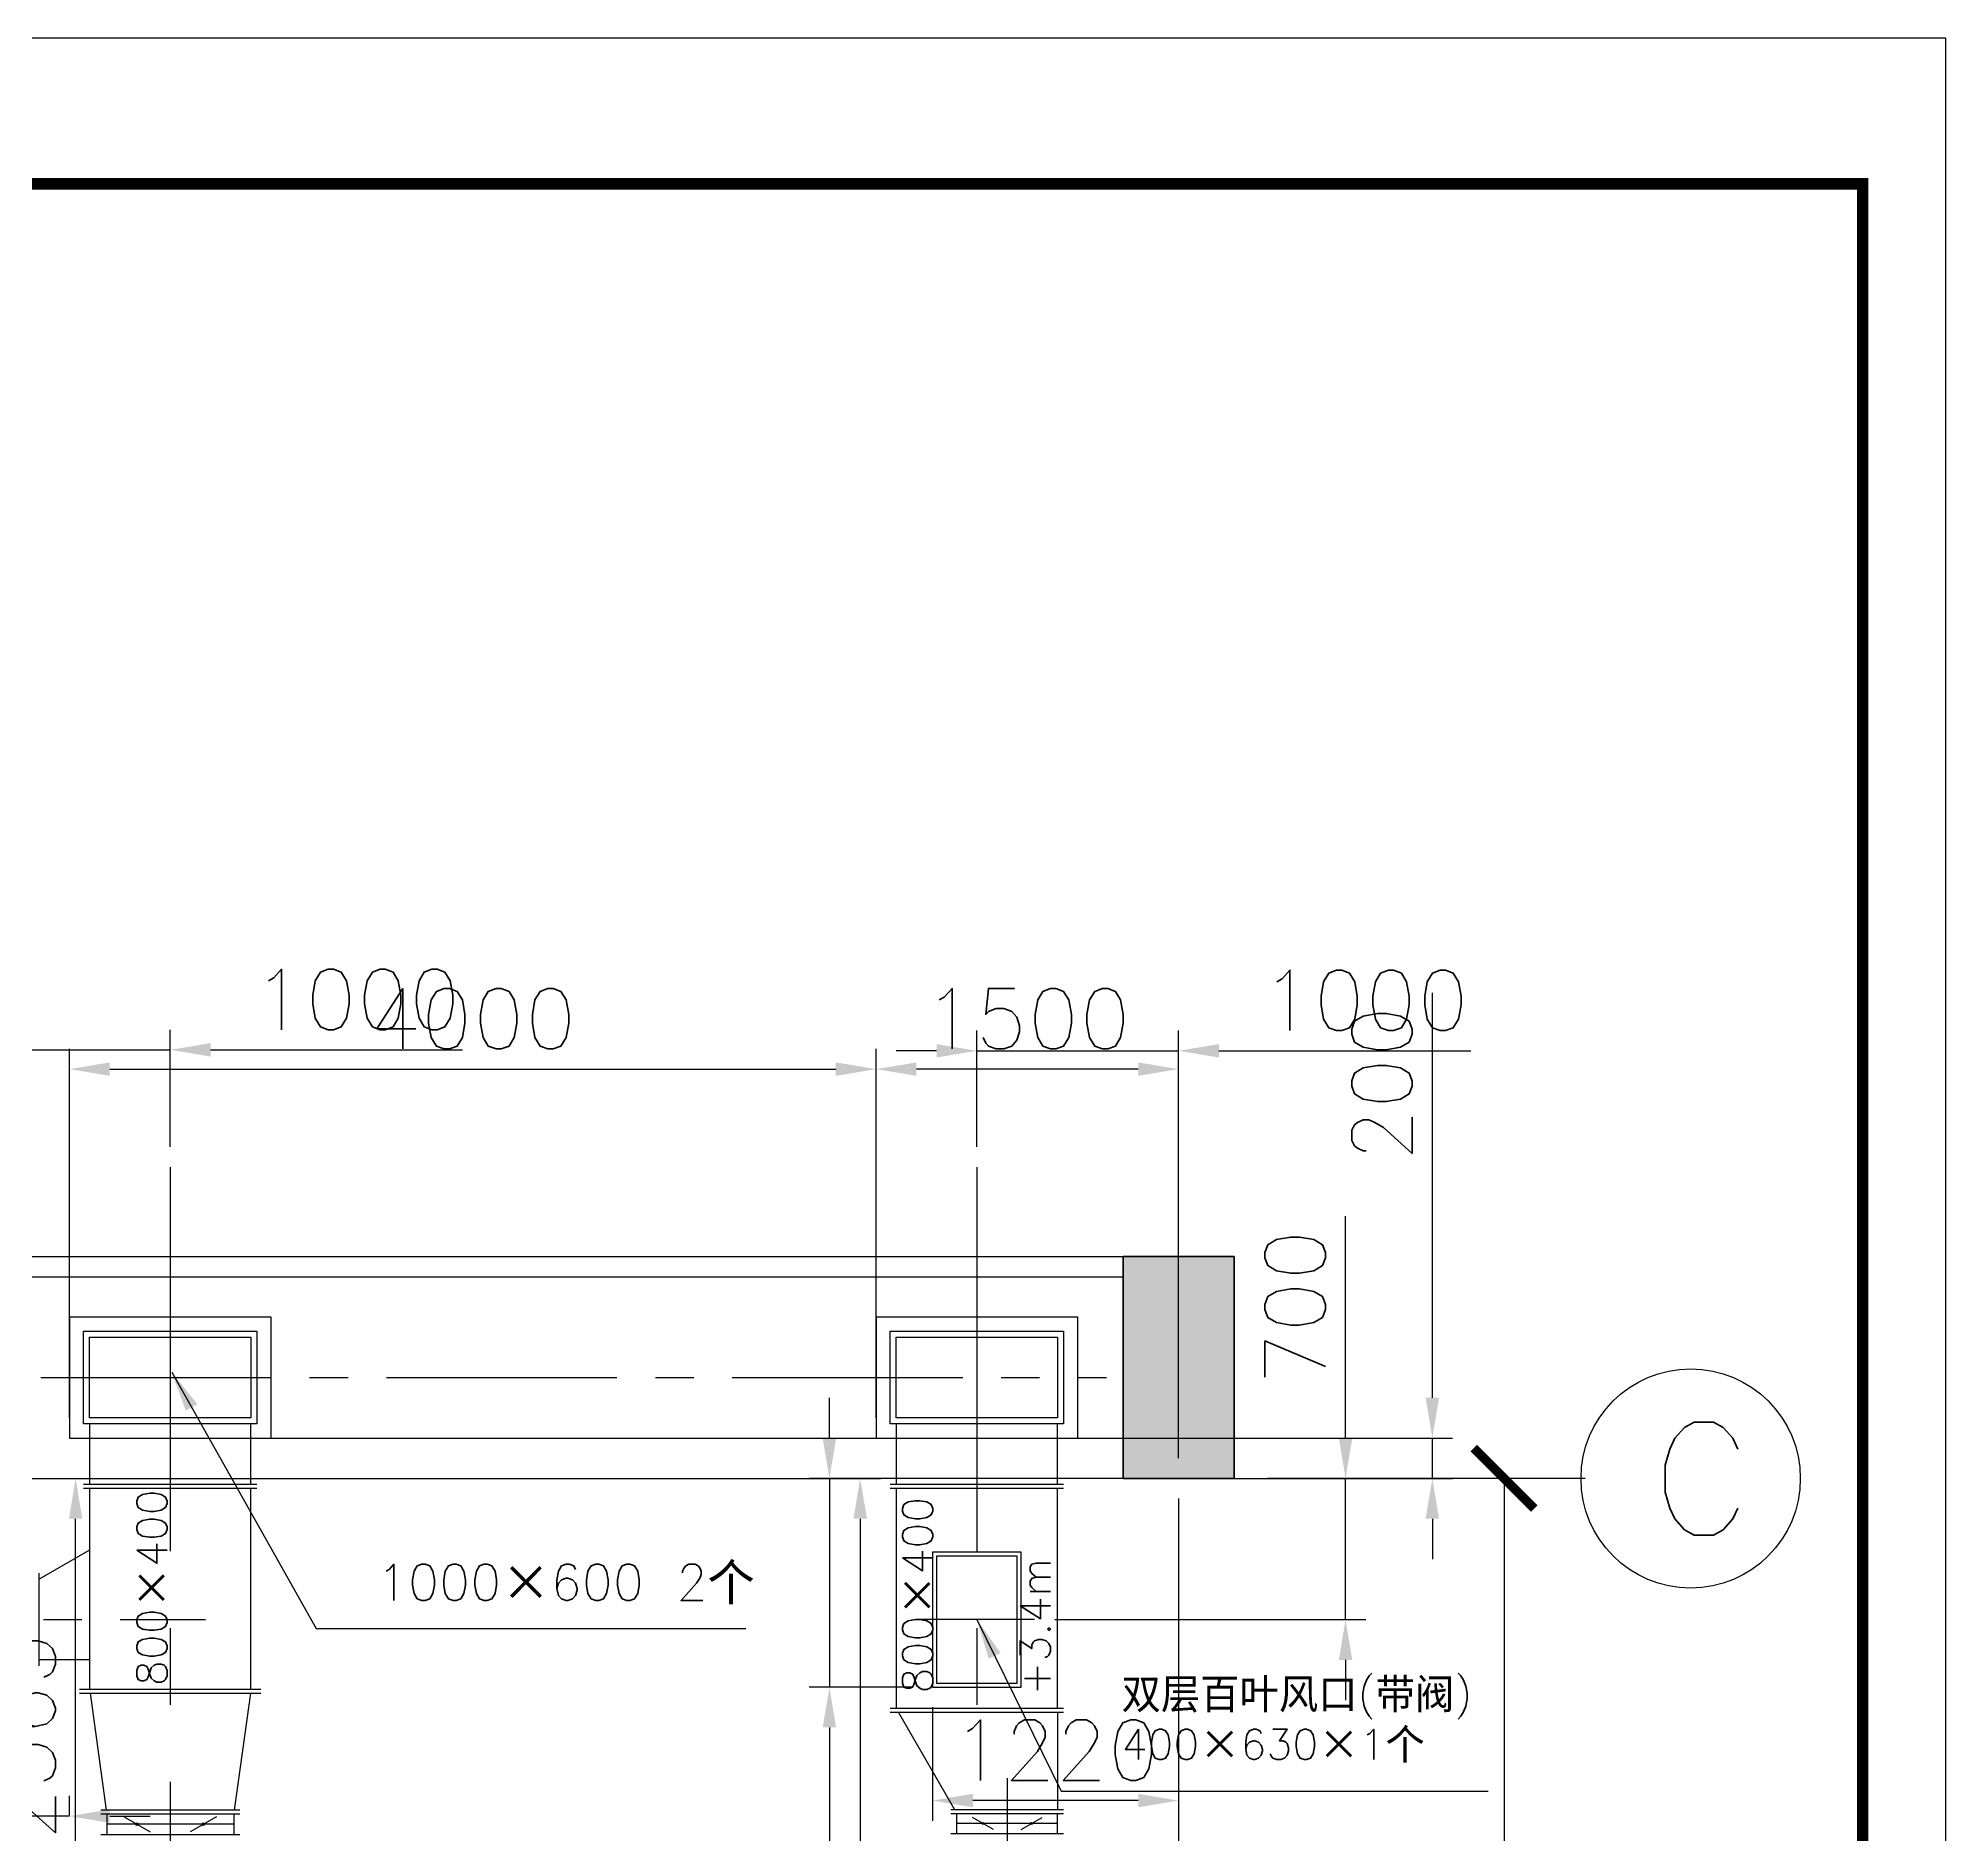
# Model space of a CAD drawing. Extents: x 209403 to 307023, y -44422 to 4539.
# Drawn here: x 243513 to 252973, y -22370 to -13460 of the extents above; entities that cross this region are included whole.
import ezdxf

# ---------------------------------------------------------------- set-up
doc = ezdxf.new("R2010")
doc.units = 0
doc.header["$LTSCALE"] = 60
for name, pattern in [('ACAD_ISO02W100', [15, 12, -3]), ('CENTER', [50.8, 31.75, -6.35, 6.35, -6.35]), ('CENTER2', [28.575, 19.05, -3.175, 3.175, -3.175])]:
    doc.linetypes.add(name, pattern=pattern)
doc.layers.get('0').update_dxf_attribs({"linetype": 'CONTINUOUS'})
doc.layers.get('DEFPOINTS').update_dxf_attribs({"linetype": 'CONTINUOUS'})
for name, color, linetype in [('SMPEN_THICK', 7, 'CONTINUOUS'), ('二层楼面', 7, 'CONTINUOUS'), ('吊顶开孔', 7, 'CONTINUOUS'), ('空调风管', 7, 'CONTINUOUS'), ('立柱', 7, 'CONTINUOUS')]:
    doc.layers.add(name, color=color, linetype=linetype)
doc.styles.get("Standard").update_dxf_attribs({"font": 'txt.shx', "height": 300})
doc.styles.add('STYLE4', font='', dxfattribs={"height": 300})
doc.styles.get('STYLE4').set_extended_font_data('SimSun')
doc.dimstyles.get("Standard").update_dxf_attribs({"dimscale": 0, "dimtxt": 2, "dimasz": 200, "dimexe": 100, "dimexo": 100, "dimgap": 100, "dimtad": 1, "dimdec": 0, "dimdsep": 46, "dimtxsty": 'Standard', "dimcen": 0, "dimclrd": 5, "dimclre": 5, "dimclrt": 5, "dimadec": 0, "dimazin": 0, "dimtfac": 1, "dimtdec": 4, "dimtmove": 0, "dimatfit": 0, "dimfxl": 1, "dimtolj": 1, "dimtzin": 0, "dimarcsym": 0})

# ---------------------------------------------------------------- blocks, each defined once
blk = doc.blocks.new('_ARCHTICK')
at = {"color": 0, "linetype": 'ByBlock', "const_width": 0.15}
blk.add_lwpolyline([(-0.5, -0.5), (0.5, 0.5)], dxfattribs=at)
blk = doc.blocks.new('*D5')
at = {"color": 5, "linetype": 'ByBlock', "transparency": 16777216}
for p, q in [((243168.5, -19402.2), (243168.5, -18376.9)), ((244168.5, -18958), (244168.5, -18376.9)), ((242968.5, -18476.9), (242768.5, -18476.9)), ((243168.5, -18476.9), (244168.5, -18476.9)), ((244368.5, -18476.9), (245618.5, -18476.9))]:
    blk.add_line(p, q, dxfattribs=at)
for points in [[(242968.5, -18443.6), (242968.5, -18510.3), (243168.5, -18476.9)], [(244368.5, -18443.6), (244368.5, -18510.3), (244168.5, -18476.9)]]:
    blk.add_solid(points, dxfattribs=at)
at = {"layer": 'DEFPOINTS', "color": 0, "linetype": 'ByBlock', "transparency": 16777216}
for p in [(244168.5, -18476.9), (244168.5, -19058), (243168.5, -19502.2)]:
    blk.add_point(p, dxfattribs=at)
at = {"color": 5, "linetype": 'ByBlock', "transparency": 16777216, "insert": (245093.5, -18226.9), "char_height": 300, "attachment_point": 5}
blk.add_mtext('\\A1;1000', dxfattribs=at)
blk = doc.blocks.new('*D6')
at = {"color": 5, "linetype": 'ByBlock', "transparency": 16777216}
for p, q in [((248168.5, -18958), (248168.5, -18381.7)), ((249168.5, -19402.2), (249168.5, -18381.7)), ((247968.5, -18481.7), (247768.5, -18481.7)), ((248168.5, -18481.7), (249168.5, -18481.7)), ((249368.5, -18481.7), (250618.5, -18481.7))]:
    blk.add_line(p, q, dxfattribs=at)
for points in [[(247968.5, -18448.3), (247968.5, -18515), (248168.5, -18481.7)], [(249368.5, -18448.3), (249368.5, -18515), (249168.5, -18481.7)]]:
    blk.add_solid(points, dxfattribs=at)
at = {"layer": 'DEFPOINTS', "color": 0, "linetype": 'ByBlock', "transparency": 16777216}
for p in [(249168.5, -18481.7), (248168.5, -19058), (249168.5, -19502.2)]:
    blk.add_point(p, dxfattribs=at)
at = {"color": 5, "linetype": 'ByBlock', "transparency": 16777216, "insert": (250093.5, -18231.7), "char_height": 300, "attachment_point": 5}
blk.add_mtext('\\A1;1000', dxfattribs=at)
blk = doc.blocks.new('*D9')
at = {"color": 5, "linetype": 'ByBlock', "transparency": 16777216}
for p, q in [((243268.5, -20602.2), (247689.9, -20602.2)), ((247589.9, -20802.2), (247589.9, -27402.2)), ((245983.1, -27602.2), (247689.9, -27602.2))]:
    blk.add_line(p, q, dxfattribs=at)
for points in [[(247556.6, -20802.2), (247623.3, -20802.2), (247589.9, -20602.2)], [(247556.6, -27402.2), (247623.3, -27402.2), (247589.9, -27602.2)]]:
    blk.add_solid(points, dxfattribs=at)
at = {"layer": 'DEFPOINTS', "color": 0, "linetype": 'ByBlock', "transparency": 16777216}
for p in [(243168.5, -20602.2), (245883.1, -27602.2), (247589.9, -27602.2)]:
    blk.add_point(p, dxfattribs=at)
at = {"color": 5, "linetype": 'ByBlock', "transparency": 16777216, "insert": (247339.9, -24102.2), "char_height": 300, "attachment_point": 5, "rotation": 90}
blk.add_mtext('\\A1;7000', dxfattribs=at)
blk = doc.blocks.new('*D12')
at = {"color": 5, "linetype": 'ByBlock', "transparency": 16777216}
for p, q in [((249996.6, -20402.2), (249996.6, -19302.2)), ((249268.5, -20602.2), (250096.6, -20602.2)), ((249996.6, -21302.2), (249996.6, -20602.2)), ((248555, -21302.2), (250096.6, -21302.2)), ((249996.6, -21502.2), (249996.6, -21702.2))]:
    blk.add_line(p, q, dxfattribs=at)
for points in [[(249963.3, -20402.2), (250030, -20402.2), (249996.6, -20602.2)], [(249963.3, -21502.2), (250030, -21502.2), (249996.6, -21302.2)]]:
    blk.add_solid(points, dxfattribs=at)
at = {"layer": 'DEFPOINTS', "color": 0, "linetype": 'ByBlock', "transparency": 16777216}
for p in [(249168.5, -20602.2), (249996.6, -20602.2), (248455, -21302.2)]:
    blk.add_point(p, dxfattribs=at)
at = {"color": 5, "linetype": 'ByBlock', "transparency": 16777216, "insert": (249746.6, -19752.2), "char_height": 300, "attachment_point": 5, "rotation": 90}
blk.add_mtext('\\A1;700', dxfattribs=at)
blk = doc.blocks.new('*D13')
at = {"color": 5, "linetype": 'ByBlock', "transparency": 16777216}
for p, q in [((249168.5, -20702.2), (249168.5, -22938.3)), ((248468.5, -22838.3), (248268.5, -22838.3)), ((248668.5, -22838.3), (249168.5, -22838.3)), ((248668.5, -22852.2), (248668.5, -22938.3)), ((249368.5, -22838.3), (250468.5, -22838.3))]:
    blk.add_line(p, q, dxfattribs=at)
for points in [[(248468.5, -22804.9), (248468.5, -22871.6), (248668.5, -22838.3)], [(249368.5, -22804.9), (249368.5, -22871.6), (249168.5, -22838.3)]]:
    blk.add_solid(points, dxfattribs=at)
at = {"layer": 'DEFPOINTS', "color": 0, "linetype": 'ByBlock', "transparency": 16777216}
for p in [(249168.5, -20602.2), (248668.5, -22752.2), (249168.5, -22838.3)]:
    blk.add_point(p, dxfattribs=at)
at = {"color": 5, "linetype": 'ByBlock', "transparency": 16777216, "insert": (250018.5, -22588.3), "char_height": 300, "attachment_point": 5}
blk.add_mtext('\\A1;500', dxfattribs=at)
blk = doc.blocks.new('*D14')
at = {"color": 5, "linetype": 'ByBlock', "transparency": 16777216}
for p, q in [((243168.5, -20702.2), (243168.5, -22377)), ((243668.5, -22272.2), (243668.5, -22177)), ((242968.5, -22277), (241868.5, -22277)), ((243668.5, -22277), (243168.5, -22277)), ((243868.5, -22277), (244068.5, -22277))]:
    blk.add_line(p, q, dxfattribs=at)
for points in [[(242968.5, -22243.6), (242968.5, -22310.3), (243168.5, -22277)], [(243868.5, -22243.6), (243868.5, -22310.3), (243668.5, -22277)]]:
    blk.add_solid(points, dxfattribs=at)
at = {"layer": 'DEFPOINTS', "color": 0, "linetype": 'ByBlock', "transparency": 16777216}
for p in [(243168.5, -20602.2), (243168.5, -22277), (243668.5, -22372.2)]:
    blk.add_point(p, dxfattribs=at)
at = {"color": 5, "linetype": 'ByBlock', "transparency": 16777216, "insert": (242318.5, -22027), "char_height": 300, "attachment_point": 5}
blk.add_mtext('\\A1;500', dxfattribs=at)
blk = doc.blocks.new('*D43')
at = {"color": 5, "linetype": 'ByBlock', "transparency": 16777216}
for p, q in [((250427, -20202.2), (250427, -18193.8)), ((243768.5, -20402.2), (250527, -20402.2)), ((250427, -20602.2), (250427, -20402.2)), ((249268.5, -20602.2), (250527, -20602.2)), ((250427, -20802.2), (250427, -21002.2))]:
    blk.add_line(p, q, dxfattribs=at)
for points in [[(250393.6, -20202.2), (250460.3, -20202.2), (250427, -20402.2)], [(250393.6, -20802.2), (250460.3, -20802.2), (250427, -20602.2)]]:
    blk.add_solid(points, dxfattribs=at)
at = {"layer": 'DEFPOINTS', "color": 0, "linetype": 'ByBlock', "transparency": 16777216}
for p in [(243668.5, -20402.2), (250427, -20402.2), (249168.5, -20602.2)]:
    blk.add_point(p, dxfattribs=at)
at = {"color": 5, "linetype": 'ByBlock', "transparency": 16777216, "insert": (250177, -18643.8), "char_height": 300, "attachment_point": 5, "rotation": 90}
blk.add_mtext('\\A1;200', dxfattribs=at)
blk = doc.blocks.new('*D44')
at = {"color": 5, "linetype": 'ByBlock', "transparency": 16777216}
for p, q in [((243668.5, -20302.2), (243668.5, -18472.6)), ((247668.5, -20302.2), (247668.5, -18472.6)), ((243868.5, -18572.6), (247468.5, -18572.6))]:
    blk.add_line(p, q, dxfattribs=at)
for points in [[(243868.5, -18539.3), (243868.5, -18606), (243668.5, -18572.6)], [(247468.5, -18539.3), (247468.5, -18606), (247668.5, -18572.6)]]:
    blk.add_solid(points, dxfattribs=at)
at = {"layer": 'DEFPOINTS', "color": 0, "linetype": 'ByBlock', "transparency": 16777216}
for p in [(247668.5, -18572.6), (243668.5, -20402.2), (247668.5, -20402.2)]:
    blk.add_point(p, dxfattribs=at)
at = {"color": 5, "linetype": 'ByBlock', "transparency": 16777216, "insert": (245668.5, -18322.6), "char_height": 300, "attachment_point": 5}
blk.add_mtext('\\A1;4000', dxfattribs=at)
blk = doc.blocks.new('*D45')
at = {"color": 5, "linetype": 'ByBlock', "transparency": 16777216}
for p, q in [((247668.5, -20302.2), (247668.5, -18472.6)), ((249168.5, -20502.2), (249168.5, -18472.6)), ((248968.5, -18572.6), (247868.5, -18572.6))]:
    blk.add_line(p, q, dxfattribs=at)
for points in [[(247868.5, -18539.3), (247868.5, -18606), (247668.5, -18572.6)], [(248968.5, -18539.3), (248968.5, -18606), (249168.5, -18572.6)]]:
    blk.add_solid(points, dxfattribs=at)
at = {"layer": 'DEFPOINTS', "color": 0, "linetype": 'ByBlock', "transparency": 16777216}
for p in [(247668.5, -18572.6), (247668.5, -20402.2), (249168.5, -20602.2)]:
    blk.add_point(p, dxfattribs=at)
at = {"color": 5, "linetype": 'ByBlock', "transparency": 16777216, "insert": (248418.5, -18322.6), "char_height": 300, "attachment_point": 5}
blk.add_mtext('\\A1;1500', dxfattribs=at)
blk = doc.blocks.new('*D46')
at = {"color": 5, "linetype": 'ByBlock', "transparency": 16777216}
for p, q in [((249168.5, -20702.2), (249168.5, -22299.8)), ((247948.5, -21737.2), (247948.5, -22299.8)), ((248968.5, -22199.8), (248148.5, -22199.8))]:
    blk.add_line(p, q, dxfattribs=at)
for points in [[(248148.5, -22166.5), (248148.5, -22233.1), (247948.5, -22199.8)], [(248968.5, -22166.5), (248968.5, -22233.1), (249168.5, -22199.8)]]:
    blk.add_solid(points, dxfattribs=at)
at = {"layer": 'DEFPOINTS', "color": 0, "linetype": 'ByBlock', "transparency": 16777216}
for p in [(249168.5, -20602.2), (247948.5, -21637.2), (247948.5, -22199.8)]:
    blk.add_point(p, dxfattribs=at)
at = {"color": 5, "linetype": 'ByBlock', "transparency": 16777216, "insert": (248558.5, -21949.8), "char_height": 300, "attachment_point": 5}
blk.add_mtext('\\A1;1220', dxfattribs=at)
blk = doc.blocks.new('*D47')
at = {"color": 5, "linetype": 'ByBlock', "transparency": 16777216}
for p, q in [((247437.2, -20402.2), (247437.2, -20202.2)), ((249068.5, -20602.2), (247337.2, -20602.2)), ((247437.2, -20602.2), (247437.2, -21637.2)), ((247848.5, -21637.2), (247337.2, -21637.2)), ((247437.2, -21837.2), (247437.2, -23948.3))]:
    blk.add_line(p, q, dxfattribs=at)
for points in [[(247403.9, -20402.2), (247470.5, -20402.2), (247437.2, -20602.2)], [(247403.9, -21837.2), (247470.5, -21837.2), (247437.2, -21637.2)]]:
    blk.add_solid(points, dxfattribs=at)
at = {"layer": 'DEFPOINTS', "color": 0, "linetype": 'ByBlock', "transparency": 16777216}
for p in [(249168.5, -20602.2), (247437.2, -21637.2), (247948.5, -21637.2)]:
    blk.add_point(p, dxfattribs=at)
at = {"color": 5, "linetype": 'ByBlock', "transparency": 16777216, "insert": (247187.2, -23373.3), "char_height": 300, "attachment_point": 5, "rotation": 90}
blk.add_mtext('\\A1;1035', dxfattribs=at)
blk = doc.blocks.new('*D83')
at = {"color": 5, "linetype": 'ByBlock', "transparency": 16777216}
for p, q in [((243268.5, -20602.2), (243799.3, -20602.2)), ((243699.3, -22964.7), (243699.3, -20802.2)), ((215951.1, -23164.7), (243799.3, -23164.7))]:
    blk.add_line(p, q, dxfattribs=at)
for points in [[(243666, -20802.2), (243732.7, -20802.2), (243699.3, -20602.2)], [(243666, -22964.7), (243732.7, -22964.7), (243699.3, -23164.7)]]:
    blk.add_solid(points, dxfattribs=at)
at = {"layer": 'DEFPOINTS', "color": 0, "linetype": 'ByBlock', "transparency": 16777216}
for p in [(243168.5, -20602.2), (243699.3, -20602.2), (215851.1, -23164.7)]:
    blk.add_point(p, dxfattribs=at)
at = {"color": 5, "linetype": 'ByBlock', "transparency": 16777216, "insert": (243449.3, -21883.4), "char_height": 300, "attachment_point": 5, "rotation": 90}
blk.add_mtext('\\A1;2563', dxfattribs=at)

msp = doc.modelspace()

# ---------------------------------------------------------------- hatches: boundary and pattern name
at = {"layer": '二层楼面'}
msp.add_hatch(color=147, dxfattribs=at).paths.add_polyline_path([(249443.5, -20602.2), (248893.5, -20602.2), (248893.5, -19502.2), (249443.5, -19502.2)])
at = {"layer": '空调风管'}
h = msp.add_hatch(color=3, dxfattribs=at)
edge = h.paths.add_edge_path()
edge.add_arc((244004.5, -22317.2), 6.48, 0, 360)
h = msp.add_hatch(color=3, dxfattribs=at)
edge = h.paths.add_edge_path()
edge.add_arc((244332.5, -22317.2), 6.48, 0, 360)
h = msp.add_hatch(color=3, dxfattribs=at)
edge = h.paths.add_edge_path()
edge.add_arc((248199.2, -22313), 5.08, 0, 360)
h = msp.add_hatch(color=3, dxfattribs=at)
edge = h.paths.add_edge_path()
edge.add_arc((248439.7, -22313), 5.08, 0, 360)

# ---------------------------------------------------------------- linework, layer by layer
at = {"color": 4}
for p, q in [((252973.4, -13460), (209420.6, -13460)), ((252973.4, -44421.7), (252973.4, -13460)), ((252560.6, -14182.4), (212000.8, -14182.4)), ((252560.6, -43802.5), (252560.6, -14182.4))]:
    msp.add_line(p, q, dxfattribs=at)
at = {"layer": 'SMPEN_THICK', "color": 4, "const_width": 56.8}
msp.add_lwpolyline([(252560.6, -14182.4), (252560.6, -43802.5), (212000.8, -43802.5), (212000.8, -14182.4), (252560.6, -14182.4)], dxfattribs=at)
at = {"layer": '二层楼面'}
for p, q in [((241088.8, -19502.2), (248893.5, -19502.2)), ((243443.5, -19602.2), (248893.5, -19602.2))]:
    msp.add_line(p, q, dxfattribs=at)
for points in [[(248893.5, -19502.2), (249443.5, -19502.2), (249443.5, -20602.2), (248893.5, -20602.2)], [(248893.5, -19502.2), (249443.5, -19502.2), (249443.5, -20602.2), (248893.5, -20602.2)], [(248893.5, -20602.2), (249443.5, -20602.2), (249443.5, -19502.2), (248893.5, -19502.2)], [(248893.5, -20602.2), (249443.5, -20602.2), (249443.5, -19502.2), (248893.5, -19502.2)], [(248893.5, -19502.2), (249443.5, -19502.2), (249443.5, -20602.2), (248893.5, -20602.2)], [(248893.5, -19502.2), (249443.5, -19502.2), (249443.5, -20602.2), (248893.5, -20602.2)]]:
    msp.add_lwpolyline(points, close=True, dxfattribs=at)
at = {"layer": '吊顶开孔', "color": 1}
for points in [[(243668.5, -20402.2), (244668.5, -20402.2), (244668.5, -19802.2), (243668.5, -19802.2)], [(247668.5, -20402.2), (248668.5, -20402.2), (248668.5, -19802.2), (247668.5, -19802.2)], [(247948.5, -21637.2), (248388.5, -21637.2), (248388.5, -20967.2), (247948.5, -20967.2)]]:
    msp.add_lwpolyline(points, close=True, dxfattribs=at)
at = {"layer": '空调风管', "color": 3, "linetype": 'CENTER'}
for p, q in [((244168.5, -19058), (244168.5, -27849.8)), ((248168.5, -19058), (248168.5, -21922.3)), ((248455, -21302.2), (247881.9, -21302.2)), ((248318.5, -22088.6), (248318.5, -30282.7))]:
    msp.add_line(p, q, dxfattribs=at)
at = {"layer": '空调风管', "color": 3, "linetype": 'CENTER2'}
for p, q in [((243526.1, -20102.2), (248810.8, -20102.2)), ((221632.1, -21302.2), (244343.8, -21302.2))]:
    msp.add_line(p, q, dxfattribs=at)
at = {"layer": '空调风管', "color": 3}
for p, q in [((243768.5, -20332.2), (243768.5, -20632.2)), ((244568.5, -20632.2), (244568.5, -20332.2)), ((247768.5, -20332.2), (247768.5, -20632.2)), ((248568.5, -20632.2), (248568.5, -20332.2)), ((244598.5, -20632.2), (243738.5, -20632.2)), ((244598.5, -20652.2), (243738.5, -20652.2)), ((243768.5, -20652.2), (243768.5, -21647.2)), ((244568.5, -21647.2), (244568.5, -20652.2)), ((248598.5, -20632.2), (247738.5, -20632.2)), ((248598.5, -20652.2), (247738.5, -20652.2)), ((247768.5, -20652.2), (247768.5, -21743.6)), ((248568.5, -21743.6), (248568.5, -20652.2)), ((243768.5, -20957.8), (243518.5, -21102.2)), ((243518.5, -21532.2), (243518.5, -21072.2)), ((243768.5, -21502.2), (243518.5, -21502.2)), ((243718.5, -21647.2), (244618.5, -21647.2)), ((243718.5, -21667.2), (244618.5, -21667.2)), ((243771.2, -21667.2), (243850.7, -22247.2)), ((244565.7, -21667.2), (244486.2, -22247.2)), ((248598.5, -21743.6), (247738.5, -21743.6)), ((248598.5, -21763.6), (247738.5, -21763.6)), ((247780, -21763.6), (248056.9, -22243.6)), ((248568.5, -21763.6), (248568.5, -22243.6)), ((244513.5, -22247.2), (243823.5, -22247.2)), ((244513.5, -22267.2), (243823.5, -22267.2)), ((243853.5, -22267.2), (243853.5, -22367.2)), ((244483.5, -22317.2), (243853.5, -22317.2)), ((243939.5, -22279.7), (244069.4, -22354.7)), ((244397.4, -22279.7), (244267.5, -22354.7)), ((244483.5, -22267.2), (244483.5, -22367.2)), ((248038.5, -22243.6), (248598.5, -22243.6)), ((248038.5, -22263.6), (248598.5, -22263.6)), ((248068.5, -22363.6), (248068.5, -22263.6)), ((248569.4, -22313), (248069.4, -22313)), ((248251.2, -22343), (248147.2, -22283)), ((248387.7, -22343), (248491.7, -22283)), ((248568.5, -22363.6), (248568.5, -22263.6)), ((243823.5, -22367.2), (244513.5, -22367.2)), ((248038.5, -22363.6), (248598.5, -22363.6))]:
    msp.add_line(p, q, dxfattribs=at)
for points in [[(243738.5, -19872.2), (244598.5, -19872.2), (244598.5, -20332.2), (243738.5, -20332.2)], [(243768.5, -19902.2), (244568.5, -19902.2), (244568.5, -20302.2), (243768.5, -20302.2)], [(247738.5, -19872.2), (248598.5, -19872.2), (248598.5, -20332.2), (247738.5, -20332.2)], [(247768.5, -19902.2), (248568.5, -19902.2), (248568.5, -20302.2), (247768.5, -20302.2)]]:
    msp.add_lwpolyline(points, close=True, dxfattribs=at)
at = {"layer": '空调风管', "color": 3, "linetype": 'ACAD_ISO02W100'}
msp.add_lwpolyline([(247968.5, -21617.2), (248368.5, -21617.2), (248368.5, -20987.2), (247968.5, -20987.2)], close=True, dxfattribs=at)
at = {"layer": '空调风管', "color": 3}
for centre, radius in [((244004.5, -22317.2), 6.48), ((244332.5, -22317.2), 6.48), ((248199.2, -22313), 5.08), ((248439.7, -22313), 5.08)]:
    msp.add_circle(centre, radius, dxfattribs=at)
at = {"layer": '立柱', "linetype": 'ByBlock'}
msp.add_line((251184.3, -20602.2), (249608.9, -20602.2), dxfattribs=at)
at = {"layer": '立柱', "color": 0, "linetype": 'ByBlock'}
msp.add_line((250782.7, -20602.2), (250782.7, -26602.2), dxfattribs=at)
at = {"layer": '立柱'}
msp.add_circle((251708, -20602.2), 543.7, dxfattribs=at)

# ---------------------------------------------------------------- block references
at = {"layer": '立柱', "color": 0, "linetype": 'ByBlock', "xscale": 300, "yscale": 300, "zscale": 300, "rotation": 270}
msp.add_blockref('_ARCHTICK', (250782.7, -20602.2), dxfattribs=at)

# ---------------------------------------------------------------- texts
at = {"layer": '吊顶开孔', "color": 5, "insert": (245192.8, -21127.6), "char_height": 180, "attachment_point": 4}
msp.add_mtext('\\A1;1000\\fTxt|b0|i0|c134|p2;×\\Ftxt.shx;600 2\\fTxt|b0|i0|c134|p2;个', dxfattribs=at)
at = {"layer": '空调风管', "color": 3, "char_height": 150, "attachment_point": 1, "rotation": 90, "style": 'STYLE4'}
for s, insert, width in [('\\Ftxt.shx;800\\fTxt|b0|i0|c134|p2;×\\Ftxt.shx;400', (244002.5, -21631.9), 1647.5), ('\\Ftxt.shx;800\\fTxt|b0|i0|c134|p2;×\\Ftxt.shx;400', (247799.5, -21668.8), 1647.5), ('\\Ftxt.shx;+3.4m', (248383.2, -21677.5), 994.5)]:
    msp.add_mtext(s, dxfattribs=dict(at, insert=insert, width=width))
at = {"layer": '空调风管', "color": 5, "insert": (248886, -21804), "char_height": 150, "attachment_point": 4}
msp.add_mtext('\\fTxt|b0|i0|c134|p2;\\C3;双层百叶风口\\Ftxt.shx;(\\fTxt|b0|i0|c134|p2;带阀\\Ftxt.shx;)\\P400\\fTxt|b0|i0|c134|p2;×\\Ftxt.shx;630\\fTxt|b0|i0|c134|p2;×\\Ftxt.shx;1\\fTxt|b0|i0|c134|p2;个', dxfattribs=at)
at = {"layer": '立柱'}
msp.add_text('C', height=560, dxfattribs=at).set_placement((251509.1, -20883.4))

# ---------------------------------------------------------------- dimensions: what is measured, and where the dimension line sits
at = {"layer": '吊顶开孔', "color": 1}
for base, p1, p2, picture, middle in [((247668.5, -18572.6), (243668.5, -20402.2), (247668.5, -20402.2), '*D44', (245668.5, -18322.6)), ((247668.5, -18572.6), (249168.5, -20602.2), (247668.5, -20402.2), '*D45', (248418.5, -18322.6)), ((247948.5, -22199.8), (249168.5, -20602.2), (247948.5, -21637.2), '*D46', (248558.5, -21949.8))]:
    dim = msp.add_linear_dim(base=base, p1=p1, p2=p2, dimstyle='Standard', override={"dimscale": 1}, dxfattribs=at)
    dim.commit()
    dim.dimension.update_dxf_attribs({"geometry": picture, "text_midpoint": middle})
for base, p2, picture, middle in [((250427, -20402.2), (243668.5, -20402.2), '*D43', (250427, -18643.8)), ((247437.2, -21637.2), (247948.5, -21637.2), '*D47', (247437.2, -23373.3))]:
    dim = msp.add_linear_dim(base=base, p1=(249168.5, -20602.2), p2=p2, angle=90, dimstyle='Standard', override={"dimscale": 1}, dxfattribs=at)
    dim.commit()
    dim.dimension.update_dxf_attribs({"geometry": picture, "text_midpoint": middle, "dimtype": 128})
at = {"layer": '吊顶开孔', "color": 3}
dim = msp.add_linear_dim(base=(243699.3183723, -20602.1856131), p1=(215851.124532, -23164.6856131), p2=(243168.4776833, -20602.1856131), angle=90, dimstyle='Standard', override={"dimscale": 1}, dxfattribs=at)
dim.commit()
dim.dimension.update_dxf_attribs({"geometry": '*D83', "text_midpoint": (243449.3183723, -21883.4356131)})
at = {"layer": '空调风管', "color": 3}
for base, p1, p2, picture, middle in [((244168.5, -18476.9), (243168.5, -19502.2), (244168.5, -19058), '*D5', (245093.5, -18226.9)), ((249168.5, -18481.7), (248168.5, -19058), (249168.5, -19502.2), '*D6', (250093.5, -18231.7)), ((243168.5, -22277), (243668.5, -22372.2), (243168.5, -20602.2), '*D14', (242318.5, -22027)), ((249168.5, -22838.3), (248668.5, -22752.2), (249168.5, -20602.2), '*D13', (250018.5, -22588.3))]:
    dim = msp.add_linear_dim(base=base, p1=p1, p2=p2, dimstyle='Standard', override={"dimscale": 1}, dxfattribs=at)
    dim.commit()
    dim.dimension.update_dxf_attribs({"geometry": picture, "text_midpoint": middle})
for base, p1, p2, picture, middle in [((249996.6, -20602.2), (248455, -21302.2), (249168.5, -20602.2), '*D12', (249746.6, -19752.2)), ((247589.9, -27602.2), (243168.5, -20602.2), (245883.1, -27602.2), '*D9', (247339.9, -24102.2))]:
    dim = msp.add_linear_dim(base=base, p1=p1, p2=p2, angle=90, dimstyle='Standard', override={"dimscale": 1}, dxfattribs=at)
    dim.commit()
    dim.dimension.update_dxf_attribs({"geometry": picture, "text_midpoint": middle})

# ---------------------------------------------------------------- leaders
at = {"layer": '吊顶开孔', "color": 5, "annotation_type": 0, "has_hookline": 1, "hookline_direction": 0, "text_width": 1830.2}
msp.add_leader([(244176, -20075.7), (244892.8, -21346.1), (245092.8, -21346.1)], dimstyle='Standard', override={"dimscale": 1}, dxfattribs=at)
at = {"layer": '空调风管', "color": 5, "annotation_type": 0, "has_hookline": 1, "hookline_direction": 0, "text_width": 1818.6}
msp.add_leader([(248168.5, -21302.2), (248586, -22153.2), (248786, -22153.2)], dimstyle='Standard', override={"dimscale": 1, "dimse1": 1}, dxfattribs=at)

doc.saveas('drawing.dxf')
